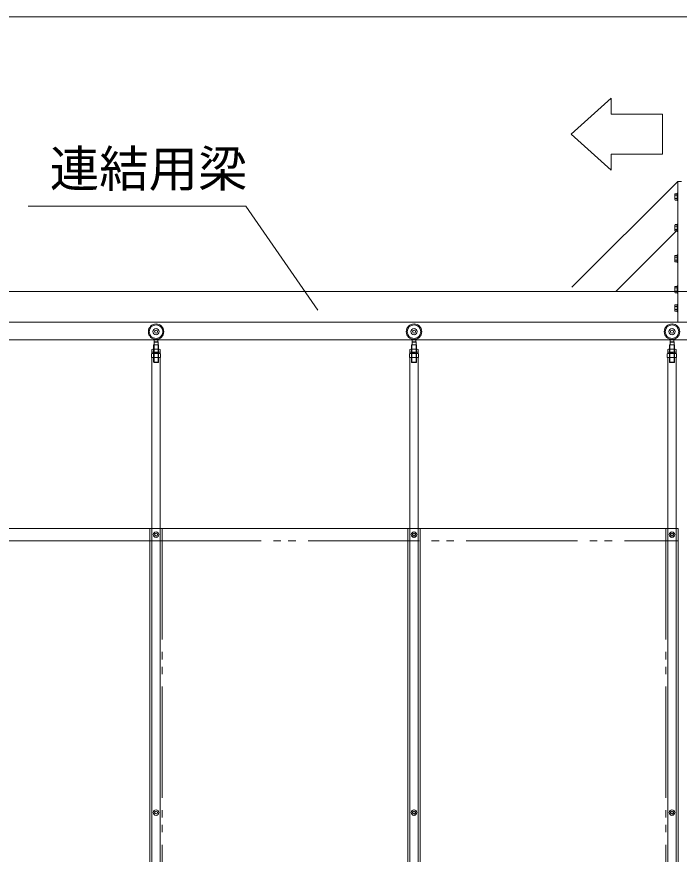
# Model space of a CAD drawing. Units: millimetres, scale not verified. Extents: x -9305 to 9305, y -6415 to 6415.
# Drawn here: x -5852 to -3708, y -847 to 1865 of the extents above; entities that cross this region are included whole.
import ezdxf
from ezdxf.enums import TextEntityAlignment as Align

# ---------------------------------------------------------------- set-up
doc = ezdxf.new("R2010")
doc.units = ezdxf.units.MM
doc.header["$LTSCALE"] = 40
doc.linetypes.add('DOUBLE_CHAIN2', pattern=[12.8, 9, -1, 0.6, -0.6, 0.6, -1])
for name, color, linetype, lineweight in [('0-0_0', 7, 'Continuous', 9), ('0-3_CLGS-72', 7, 'Continuous', 9), ('0-6_TEXT', 7, 'Continuous', 9), ('0-9_寸法', 134, 'Continuous', 9)]:
    doc.layers.add(name, color=color, linetype=linetype, lineweight=lineweight)
doc.styles.add('ＭＳ ゴシック', font='')
doc.styles.get('ＭＳ ゴシック').set_extended_font_data('MS Gothic')

msp = doc.modelspace()

# ---------------------------------------------------------------- linework, layer by layer
at = {"layer": '0-0_0'}
msp.add_line((-3928.2, 1367.71), (-4057.14, 1484.71), dxfattribs=at)
at = {"layer": '0-3_CLGS-72'}
for p, q in [((-3712.3, 1331.61), (-3712.3, 975.09)), ((-3722.1, 1290.47), (-3721.3, 1291.84)), ((-3722.1, 1272.74), (-3722.1, 1290.47)), ((-3721.3, 1291.84), (-3714.75, 1291.84)), ((-3721.3, 1286.73), (-3714.75, 1286.73)), ((-3721.3, 1276.49), (-3714.75, 1276.49)), ((-3714.75, 1271.37), (-3714.75, 1291.84)), ((-3714.6, 1269.61), (-3714.6, 1293.61)), ((-3714.6, 1293.61), (-3712.3, 1293.61)), ((-3712.3, 1269.61), (-3712.3, 1293.61)), ((-3722.1, 1272.74), (-3721.3, 1271.37)), ((-3721.3, 1271.37), (-3714.75, 1271.37)), ((-3712.3, 1269.61), (-3714.6, 1269.61)), ((-3714.6, 1169.61), (-3714.6, 1193.61)), ((-3714.6, 1193.61), (-3712.3, 1193.61)), ((-3712.3, 1169.61), (-3712.3, 1193.61)), ((-3712.3, 1176.26), (-3913.3, 975.52)), ((-3722.1, 1190.47), (-3721.3, 1191.84)), ((-3722.1, 1172.74), (-3722.1, 1190.47)), ((-3722.1, 1172.74), (-3721.3, 1171.37)), ((-3721.3, 1191.84), (-3714.75, 1191.84)), ((-3721.3, 1186.73), (-3714.75, 1186.73)), ((-3721.3, 1176.49), (-3714.75, 1176.49)), ((-3721.3, 1171.37), (-3714.75, 1171.37)), ((-3714.75, 1171.37), (-3714.75, 1191.84)), ((-3712.3, 1169.61), (-3714.6, 1169.61)), ((-3722.1, 1090.47), (-3721.3, 1091.84)), ((-3722.1, 1072.74), (-3722.1, 1090.47)), ((-3721.3, 1091.84), (-3714.75, 1091.84)), ((-3721.3, 1086.73), (-3714.75, 1086.73)), ((-3714.75, 1071.37), (-3714.75, 1091.84)), ((-3714.6, 1069.61), (-3714.6, 1093.61)), ((-3714.6, 1093.61), (-3712.3, 1093.61)), ((-3712.3, 1069.61), (-3712.3, 1093.61)), ((-3722.1, 1072.74), (-3721.3, 1071.37)), ((-3721.3, 1076.49), (-3714.75, 1076.49)), ((-3721.3, 1071.37), (-3714.75, 1071.37)), ((-3712.3, 1069.61), (-3714.6, 1069.61)), ((-3722.1, 990.47), (-3721.3, 991.84)), ((-3722.1, 972.74), (-3722.1, 990.47)), ((-3721.3, 991.84), (-3714.75, 991.84)), ((-3721.3, 986.73), (-3714.75, 986.73)), ((-3721.3, 976.49), (-3714.75, 976.49)), ((-3714.75, 971.37), (-3714.75, 991.84)), ((-3714.6, 969.61), (-3714.6, 993.61)), ((-3714.6, 993.61), (-3712.3, 993.61)), ((-3712.3, 969.61), (-3712.3, 993.61)), ((-7256, 975.53), (-154.62, 975.53)), ((-3722.1, 972.74), (-3721.3, 971.37)), ((-3721.3, 971.37), (-3714.75, 971.37)), ((-3712.3, 969.61), (-3714.6, 969.61)), ((-3712.3, 975.09), (-3712.3, 875.09)), ((-3722.1, 930.47), (-3721.3, 931.84)), ((-3722.1, 912.74), (-3722.1, 930.47)), ((-3721.3, 931.84), (-3714.75, 931.84)), ((-3721.3, 926.73), (-3714.75, 926.73)), ((-3714.75, 911.37), (-3714.75, 931.84)), ((-3714.6, 909.61), (-3714.6, 933.61)), ((-3714.6, 933.61), (-3712.3, 933.61)), ((-3712.3, 909.61), (-3712.3, 933.61)), ((-3722.1, 912.74), (-3721.3, 911.37)), ((-3721.3, 916.49), (-3714.75, 916.49)), ((-3721.3, 911.37), (-3714.75, 911.37)), ((-3712.3, 909.61), (-3714.6, 909.61)), ((-154.62, 875.53), (-7256, 875.53)), ((-7251.3, 818.53), (-161.32, 818.53)), ((-5407.2, 812.13), (-5407.2, 820.86)), ((-5395.2, 812.13), (-5395.2, 820.86)), ((-4572.2, 812.13), (-4572.2, 820.86)), ((-4560.2, 812.13), (-4560.2, 820.86)), ((-3737.1, 812.13), (-3737.1, 820.86)), ((-3725.1, 812.13), (-3725.1, 820.86)), ((-5415.21, 779.79), (-5415.21, 787.74)), ((-5390.95, 788.74), (-5412.05, 788.74)), ((-5409.14, 746.28), (-5409.14, 802.13)), ((-5409.14, 802.13), (-5393.26, 802.13)), ((-5407.7, 787.13), (-5409.14, 787.13)), ((-5408.28, 779.79), (-5408.28, 787.74)), ((-5407.88, 745.13), (-5407.88, 802.13)), ((-5407.7, 812.13), (-5394.51, 812.13)), ((-5407.7, 802.13), (-5407.7, 812.13)), ((-5407.7, 810.97), (-5394.7, 810.97)), ((-5394.7, 802.13), (-5394.7, 812.13)), ((-5394.7, 787.13), (-5393.26, 787.13)), ((-5394.51, 745.13), (-5394.51, 802.13)), ((-5394.43, 779.79), (-5394.43, 787.74)), ((-5393.26, 746.28), (-5393.26, 802.13)), ((-5387.5, 779.79), (-5387.5, 787.74)), ((-4580.21, 779.79), (-4580.21, 787.74)), ((-4555.95, 788.74), (-4577.05, 788.74)), ((-4574.14, 746.28), (-4574.14, 802.13)), ((-4574.14, 802.13), (-4558.26, 802.13)), ((-4572.7, 787.13), (-4574.14, 787.13)), ((-4573.28, 779.79), (-4573.28, 787.74)), ((-4572.88, 745.13), (-4572.88, 802.13)), ((-4572.7, 812.13), (-4559.51, 812.13)), ((-4572.7, 802.13), (-4572.7, 812.13)), ((-4572.7, 810.97), (-4559.7, 810.97)), ((-4559.7, 802.13), (-4559.7, 812.13)), ((-4559.7, 787.13), (-4558.26, 787.13)), ((-4559.51, 745.13), (-4559.51, 802.13)), ((-4559.43, 779.79), (-4559.43, 787.74)), ((-4558.26, 746.28), (-4558.26, 802.13)), ((-4552.5, 779.79), (-4552.5, 787.74)), ((-3745.11, 779.79), (-3745.11, 787.74)), ((-3720.85, 788.74), (-3741.95, 788.74)), ((-3739.04, 746.28), (-3739.04, 802.13)), ((-3739.04, 802.13), (-3723.16, 802.13)), ((-3737.6, 787.13), (-3739.04, 787.13)), ((-3738.18, 779.79), (-3738.18, 787.74)), ((-3737.78, 745.13), (-3737.78, 802.13)), ((-3737.6, 812.13), (-3724.41, 812.13)), ((-3737.6, 802.13), (-3737.6, 812.13)), ((-3737.6, 810.98), (-3724.6, 810.98)), ((-3724.6, 802.13), (-3724.6, 812.13)), ((-3724.6, 787.13), (-3723.16, 787.13)), ((-3724.41, 745.13), (-3724.41, 802.13)), ((-3724.33, 779.79), (-3724.33, 787.74)), ((-3723.16, 746.28), (-3723.16, 802.13)), ((-3717.4, 779.79), (-3717.4, 787.74)), ((-5413.86, 774.79), (-5416.36, 773.35)), ((-5416.36, 761.79), (-5416.36, 773.35)), ((-5386.36, 761.79), (-5416.36, 761.79)), ((-5414.86, 778.79), (-5387.86, 778.79)), ((-5414.86, 778.79), (-5414.86, 774.79)), ((-5414.86, 774.79), (-5387.86, 774.79)), ((-5414.8, 761.79), (-5414.8, -3462.17)), ((-5390.95, 778.79), (-5412.05, 778.79)), ((-5408.86, 773.35), (-5408.86, 761.79)), ((-5401.36, 778.79), (-5407.46, 774.89)), ((-5396.36, 778.79), (-5402.46, 774.89)), ((-5393.85, 773.35), (-5393.85, 761.79)), ((-5386.36, 773.35), (-5388.86, 774.79)), ((-5387.86, 778.79), (-5387.86, 774.79)), ((-5387.6, 761.79), (-5387.6, -3462.17)), ((-5386.36, 761.79), (-5386.36, 773.35)), ((-4578.86, 774.79), (-4581.36, 773.35)), ((-4581.36, 761.79), (-4581.36, 773.35)), ((-4551.36, 761.79), (-4581.36, 761.79)), ((-4579.86, 778.79), (-4552.86, 778.79)), ((-4579.86, 778.79), (-4579.86, 774.79)), ((-4579.86, 774.79), (-4552.86, 774.79)), ((-4579.8, 761.79), (-4579.8, -3462.17)), ((-4555.95, 778.79), (-4577.05, 778.79)), ((-4573.86, 773.35), (-4573.86, 761.79)), ((-4566.36, 778.79), (-4572.46, 774.89)), ((-4561.36, 778.79), (-4567.46, 774.89)), ((-4558.85, 773.35), (-4558.85, 761.79)), ((-4551.36, 773.35), (-4553.86, 774.79)), ((-4552.86, 778.79), (-4552.86, 774.79)), ((-4552.6, 761.79), (-4552.6, -3462.17)), ((-4551.36, 761.79), (-4551.36, 773.35)), ((-3743.76, 774.79), (-3746.26, 773.35)), ((-3746.26, 761.79), (-3746.26, 773.35)), ((-3716.26, 761.79), (-3746.26, 761.79)), ((-3744.76, 778.79), (-3717.76, 778.79)), ((-3744.76, 778.79), (-3744.76, 774.79)), ((-3744.76, 774.79), (-3717.76, 774.79)), ((-3744.7, 761.79), (-3744.7, -3462.17)), ((-3720.85, 778.79), (-3741.95, 778.79)), ((-3738.76, 773.35), (-3738.76, 761.79)), ((-3731.26, 778.79), (-3737.36, 774.89)), ((-3726.26, 778.79), (-3732.36, 774.89)), ((-3723.75, 773.35), (-3723.75, 761.79)), ((-3716.26, 773.35), (-3718.76, 774.79)), ((-3717.76, 778.79), (-3717.76, 774.79)), ((-3717.5, 761.79), (-3717.5, -3462.17)), ((-3716.26, 761.79), (-3716.26, 773.35)), ((-5407.88, 745.13), (-5394.51, 745.13)), ((-5394.51, 745.13), (-5393.26, 746.28)), ((-4572.88, 745.13), (-4559.51, 745.13)), ((-4559.51, 745.13), (-4558.26, 746.28)), ((-3737.78, 745.13), (-3724.41, 745.13)), ((-3724.41, 745.13), (-3723.16, 746.28)), ((-7221.3, 207.83), (-3711.2, 207.83)), ((-5421.3, 207.83), (-5421.3, -3432.17)), ((-4586.2, 207.83), (-4586.2, -3432.17)), ((-4546.3, 207.83), (-4546.3, -3432.17)), ((-3711.2, 207.83), (-3711.2, -3432.17)), ((-6281.3, 167.83), (-5421.3, 167.83))]:
    msp.add_line(p, q, dxfattribs=at)
at = {"layer": '0-3_CLGS-72', "linetype": 'DOUBLE_CHAIN2'}
for p, q in [((-5381.3, 207.83), (-5381.3, -3432.17)), ((-4586.3, 207.83), (-4586.3, -3432.17)), ((-4546.2, 207.83), (-4546.2, -3432.17)), ((-3751.2, 207.83), (-3751.2, -3432.17)), ((-5421.3, 167.83), (-3711.2, 167.83))]:
    msp.add_line(p, q, dxfattribs=at)
at = {"layer": '0-3_CLGS-72'}
for points in [[(-3700.3, 1331.61), (-3712.3, 1331.61), (-4055.3, 989.04)], [(-5407.88, 745.13), (-5409.14, 746.28), (-5393.26, 746.28)], [(-4572.88, 745.13), (-4574.14, 746.28), (-4558.26, 746.28)], [(-3737.78, 745.13), (-3739.04, 746.28), (-3723.16, 746.28)]]:
    msp.add_lwpolyline(points, dxfattribs=at)
for centre, radius in [((-5401.2, 845.13), 25), ((-4566.2, 845.13), 25), ((-3731.1, 845.13), 25), ((-5401.2, 845.13), 22), ((-5401.2, 845.13), 10), ((-5401.2, 845.13), 4.65), ((-4566.2, 845.13), 22), ((-4566.2, 845.13), 10), ((-4566.2, 845.13), 4.65), ((-3731.1, 845.13), 22), ((-3731.1, 845.13), 10), ((-3731.1, 845.13), 4.65), ((-5401.3, 187.83), 9), ((-5401.3, 187.83), 4.5), ((-4566.3, 187.83), 9), ((-4566.2, 187.83), 9), ((-4566.2, 187.83), 4.75), ((-4566.3, 187.83), 4.5), ((-4566.2, 187.83), 4.5), ((-3731.2, 187.83), 9), ((-3731.1, 187.83), 4.75), ((-3731.1, 187.83), 4.75), ((-3731.2, 187.83), 4.5), ((-5401.3, -712.17), 9), ((-4566.3, -712.17), 9), ((-4566.2, -712.17), 9), ((-3731.2, -712.17), 9), ((-5401.3, -712.17), 4.5), ((-4566.2, -712.17), 4.75), ((-4566.3, -712.17), 4.5), ((-4566.2, -712.17), 4.5), ((-3731.1, -712.17), 4.75), ((-3731.1, -712.17), 4.75), ((-3731.2, -712.17), 4.5)]:
    msp.add_circle(centre, radius, dxfattribs=at)
for centre, radius, start, end in [((-3705.16, 1281.61), 16.94, 162.412, 197.588), ((-3717.56, 1289.29), 4.53, 145.616, 214.384), ((-3717.56, 1273.93), 4.53, 145.616, 214.384), ((-3714.75, 1289.92), 0.148, 0, 90), ((-3714.75, 1273.29), 0.148, 270, 0), ((-3705.16, 1181.61), 16.94, 162.412, 197.588), ((-3717.56, 1189.29), 4.53, 145.616, 214.384), ((-3717.56, 1173.93), 4.53, 145.616, 214.384), ((-3714.75, 1189.92), 0.148, 0, 90), ((-3714.75, 1173.29), 0.148, 270, 0), ((-3705.16, 1081.61), 16.94, 162.412, 197.588), ((-3717.56, 1089.29), 4.53, 145.616, 214.384), ((-3714.75, 1089.92), 0.148, 0, 90), ((-3717.56, 1073.93), 4.53, 145.616, 214.384), ((-3714.75, 1073.29), 0.148, 270, 0), ((-3705.16, 981.61), 16.94, 162.412, 197.588), ((-3717.56, 989.29), 4.53, 145.616, 214.384), ((-3717.56, 973.93), 4.53, 145.616, 214.384), ((-3714.75, 989.92), 0.148, 0, 90), ((-3714.75, 973.29), 0.148, 270, 0), ((-3705.16, 921.61), 16.94, 162.412, 197.588), ((-3717.56, 929.29), 4.53, 145.616, 214.384), ((-3714.75, 929.92), 0.148, 0, 90), ((-3717.56, 913.93), 4.53, 145.616, 214.384), ((-3714.75, 913.29), 0.148, 270, 0), ((-5411.75, 782.28), 6.46, 57.58, 122.42), ((-5401.36, 764.25), 24.49, 73.565, 106.435), ((-5390.96, 782.24), 6.5, 57.795, 122.205), ((-4576.75, 782.28), 6.46, 57.58, 122.42), ((-4566.36, 764.25), 24.49, 73.565, 106.435), ((-4555.96, 782.24), 6.5, 57.795, 122.205), ((-3741.65, 782.29), 6.46, 57.58, 122.42), ((-3731.26, 764.25), 24.49, 73.565, 106.435), ((-3720.86, 782.24), 6.5, 57.795, 122.205), ((-5411.75, 785.24), 6.46, 237.58, 302.42), ((-5413.98, 764.98), 9.81, 58.521, 89.241), ((-5401.36, 754.55), 20.24, 68.229, 111.771), ((-5401.36, 803.28), 24.49, 253.565, 286.435), ((-5390.96, 785.29), 6.5, 237.795, 302.205), ((-5388.72, 764.98), 9.81, 90.759, 121.479), ((-4576.75, 785.24), 6.46, 237.58, 302.42), ((-4578.98, 764.98), 9.81, 58.521, 89.241), ((-4566.36, 754.55), 20.24, 68.229, 111.771), ((-4566.36, 803.28), 24.49, 253.565, 286.435), ((-4555.96, 785.29), 6.5, 237.795, 302.205), ((-4553.72, 764.98), 9.81, 90.759, 121.479), ((-3741.65, 785.25), 6.46, 237.58, 302.42), ((-3743.88, 764.98), 9.81, 58.521, 89.241), ((-3731.26, 754.56), 20.24, 68.229, 111.771), ((-3731.26, 803.28), 24.49, 253.565, 286.435), ((-3720.86, 785.29), 6.5, 237.795, 302.205), ((-3718.62, 764.98), 9.81, 90.759, 121.479)]:
    msp.add_arc(centre, radius, start, end, dxfattribs=at)
at = {"layer": '0-6_TEXT'}
for p in [(-5815.02, 1251.36), (-4877.79, 914.91)]:
    msp.add_line(p, (-5110.81, 1251.36), dxfattribs=at)
msp.add_lwpolyline([(-4057.14, 1484.71), (-3928.2, 1601.47), (-3928.2, 1549.77), (-3761.56, 1549.77), (-3761.56, 1419.4), (-3928.2, 1419.4), (-3928.2, 1367.71)], dxfattribs=at)
at = {"layer": '0-9_寸法', "color": 7}
msp.add_line((-7214.6, 1864.9), (-196.02, 1864.9), dxfattribs=at)

# ---------------------------------------------------------------- texts
at = {"layer": '0-6_TEXT', "style": 'ＭＳ ゴシック'}
msp.add_text('連結用梁', height=117.3, dxfattribs=at).set_placement((-5745.36, 1278.94), align=Align.BOTTOM_LEFT)

doc.saveas('drawing.dxf')
